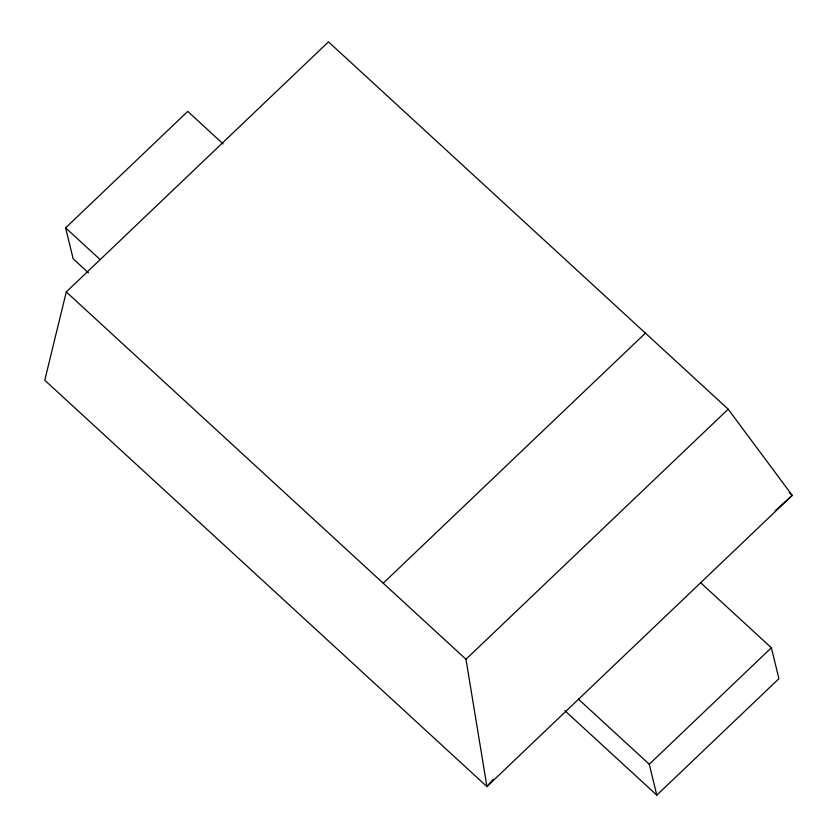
<?xml version="1.0" encoding="UTF-8"?>
<svg xmlns="http://www.w3.org/2000/svg" width="837" height="837" viewBox="0 0 837 837"><rect width="100%" height="100%" fill="white"/><g stroke="black" fill="none" stroke-linecap="round" stroke-linejoin="round"><path stroke-width="1.26" d="M66.28 291.935L44.779 380.239L486.925 786.592L792.221 495.399L728.18 409.188L328.47 41.85L66.28 291.935L465.979 659.274L486.925 786.592L493.213 779.268M88.481 272.852L73.154 258.769L65.621 227.863L187.739 111.384L223.113 143.901M383.21 583.201L645.411 333.126M465.979 659.274L728.18 409.188M771.379 647.775L778.912 678.671L656.794 795.15L649.261 764.244L771.379 647.775L700.632 582.751M775.072 510.947L792.221 495.399L789.333 492.752M65.621 227.863L100.042 259.491M578.513 699.23L649.261 764.244M564.829 710.634L656.794 795.15"/></g></svg>
